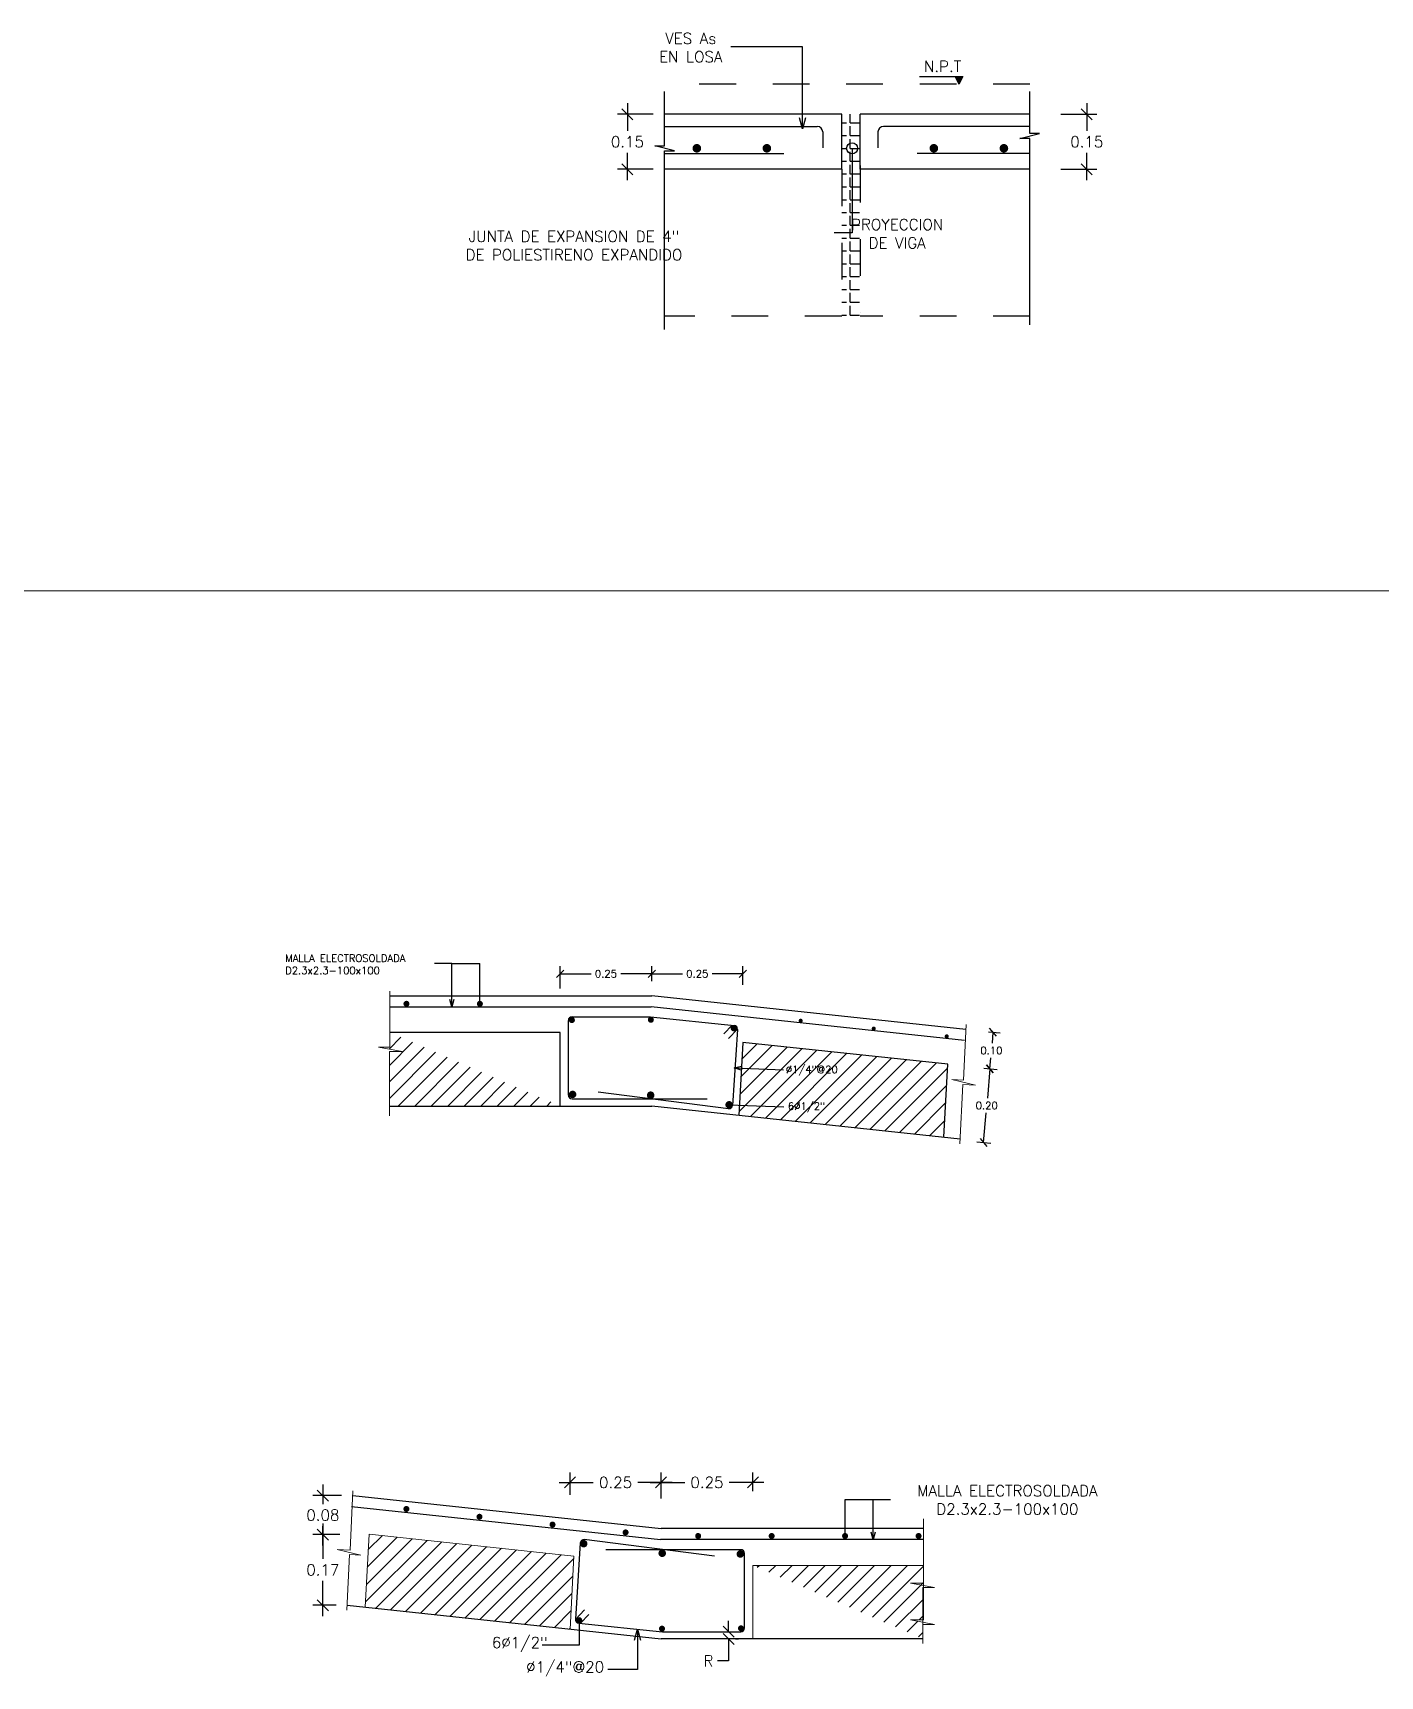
# Model space of a CAD drawing. Header units: metres. Extents: x -44 to 358, y -246 to 48.
# Drawn here: x 22.099 to 25.766, y 9.185 to 13.659 of the extents above; entities that cross this region are included whole.
import ezdxf

# ---------------------------------------------------------------- set-up
doc = ezdxf.new("R2010")
doc.units = ezdxf.units.M
doc.header["$LTSCALE"] = 0.3
doc.header["$PDMODE"] = 3
for name, pattern in [('CONTINUA', [0]), ('HIDDEN', [9.525, 6.35, -3.175]), ('HIDDEN2', [4.7625, 3.175, -1.5875])]:
    doc.linetypes.add(name, pattern=pattern)
for name, color, linetype in [('ACERO', 5, 'Continuous'), ('BORDES', 7, 'Continuous'), ('BP', 3, 'Continuous'), ('DIMTEXTO', 4, 'Continuous'), ('HATCH', 8, 'Continuous'), ('HATCH MUROS', 8, 'Continuous'), ('SECCION', 1, 'Continuous'), ('XREF1$0$MUROS', 1, 'Continuous')]:
    doc.layers.add(name, color=color, linetype=linetype)
doc.layers.add('BOVEDILLA', color=8, linetype='Continuous', lineweight=5)
doc.layers.add('VIGAS', color=1, linetype='HIDDEN', lineweight=15)
doc.styles.add('SMPLEX', font='simplex.shx')
doc.dimstyles.new('D-10', dxfattribs={"dimscale": 0.1, "dimtxt": 0.2, "dimasz": 0.2, "dimexe": 0.2, "dimexo": 0.2, "dimgap": 0.1, "dimtad": 0, "dimtih": 1, "dimtoh": 1, "dimzin": 0, "dimdsep": 46, "dimtxsty": 'SMPLEX', "dimblk1": 'OBLIQUE', "dimblk2": 'OBLIQUE', "dimsah": 1, "dimcen": 0.2, "dimclrd": 4, "dimclre": 4, "dimclrt": 4, "dimadec": 0, "dimazin": 0, "dimtfac": 1, "dimtmove": 0, "dimatfit": 3, "dimldrblk": 'OPEN30', "dimfxl": 0.6, "dimfxlon": 1, "dimtolj": 1, "dimtzin": 0, "dimarcsym": 0})
doc.dimstyles.new('D-15', dxfattribs={"dimscale": 0.15, "dimtxt": 0.2, "dimasz": 0.2, "dimexe": 0.18, "dimexo": 0.2, "dimgap": 0.1, "dimtad": 0, "dimtih": 1, "dimtoh": 1, "dimzin": 0, "dimdsep": 46, "dimtxsty": 'SMPLEX', "dimblk": 'OBLIQUE', "dimcen": 0.09, "dimdle": 0.2, "dimclrd": 4, "dimclre": 4, "dimclrt": 4, "dimadec": 0, "dimazin": 0, "dimtfac": 1, "dimtofl": 0, "dimtmove": 0, "dimatfit": 3, "dimldrblk": 'OPEN30', "dimfxl": 1, "dimtolj": 1, "dimtzin": 0, "dimarcsym": 0})
doc.dimstyles.new('DIM-10', dxfattribs={"dimscale": 0.1, "dimtxt": 0.2, "dimasz": 0.2, "dimexe": 0.2, "dimexo": 0.2, "dimgap": 0.1, "dimtad": 0, "dimtih": 1, "dimtoh": 1, "dimzin": 0, "dimdsep": 46, "dimtxsty": 'SMPLEX', "dimblk": 'OBLIQUE', "dimcen": 0.2, "dimclrd": 4, "dimclre": 4, "dimclrt": 4, "dimadec": 0, "dimazin": 0, "dimtfac": 1, "dimtmove": 0, "dimatfit": 3, "dimldrblk": 'OPEN30', "dimfxl": 0.5, "dimfxlon": 1, "dimtolj": 1, "dimtzin": 0, "dimarcsym": 0})

# ---------------------------------------------------------------- blocks, each defined once
blk = doc.blocks.new('_OBLIQUE')
at = {"color": 0, "linetype": 'ByBlock'}
blk.add_line((-0.5, -0.5), (0.5, 0.5), dxfattribs=at)
blk = doc.blocks.new('*D153')
at = {"layer": 'DEFPOINTS', "color": 0, "transparency": 16777216}
for p in [(24.6803, 10.9414), (24.6672, 10.8419), (24.7039, 10.8387)]:
    blk.add_point(p, dxfattribs=at)
at = {"layer": 'DIMTEXTO', "color": 4, "lineweight": -2, "transparency": 16777216}
for p, q in [((24.7002, 10.9397), (24.7323, 10.937)), ((24.7124, 10.9387), (24.7099, 10.9087)), ((24.6871, 10.8402), (24.7238, 10.837)), ((24.7039, 10.8387), (24.7064, 10.8687))]:
    blk.add_line(p, q, dxfattribs=at)
at = {"layer": 'DIMTEXTO', "color": 4, "lineweight": -2, "transparency": 16777216, "xscale": 0.02, "yscale": 0.02, "zscale": 0.02}
for p, rotation in [((24.7124, 10.9387), 85.11591332839409), ((24.7039, 10.8387), 265.1159133283941)]:
    blk.add_blockref('_OBLIQUE', p, dxfattribs=dict(at, rotation=rotation))
at = {"layer": 'DIMTEXTO', "color": 4, "transparency": 16777216, "insert": (24.7081, 10.8887), "char_height": 0.02, "attachment_point": 5, "style": 'SMPLEX'}
blk.add_mtext('\\A1;0.10', dxfattribs=at)
blk = doc.blocks.new('_Open30')
at = {"color": 0, "lineweight": -2}
for p, q in [((-1, 0.27), (0, 0)), ((0, 0), (-1, -0.27)), ((0, 0), (-1, 0))]:
    blk.add_line(p, q, dxfattribs=at)
blk = doc.blocks.new('*D154')
at = {"layer": 'DEFPOINTS', "color": 0, "transparency": 16777216}
for p in [(24.6672, 10.8419), (24.6482, 10.6415), (24.6867, 10.6382)]:
    blk.add_point(p, dxfattribs=at)
at = {"layer": 'DIMTEXTO', "color": 4, "lineweight": -2, "transparency": 16777216}
for p, q in [((24.6871, 10.8402), (24.7238, 10.837)), ((24.7039, 10.8387), (24.697, 10.7585)), ((24.6867, 10.6382), (24.6936, 10.7185)), ((24.6682, 10.6398), (24.7067, 10.6365))]:
    blk.add_line(p, q, dxfattribs=at)
at = {"layer": 'DIMTEXTO', "color": 4, "lineweight": -2, "transparency": 16777216, "xscale": 0.02, "yscale": 0.02, "zscale": 0.02}
for p, rotation in [((24.7039, 10.8387), 85.11591332839409), ((24.6867, 10.6382), 265.1159133283941)]:
    blk.add_blockref('_OBLIQUE', p, dxfattribs=dict(at, rotation=rotation))
at = {"layer": 'DIMTEXTO', "color": 4, "transparency": 16777216, "insert": (24.6953, 10.7385), "char_height": 0.02, "attachment_point": 5, "style": 'SMPLEX'}
blk.add_mtext('\\A1;0.20', dxfattribs=at)
blk = doc.blocks.new('*D155')
at = {"layer": 'DEFPOINTS', "color": 0, "transparency": 16777216}
for p in [(23.5338, 11.0976), (23.7835, 11.0573), (23.5338, 11.0373)]:
    blk.add_point(p, dxfattribs=at)
at = {"layer": 'DIMTEXTO', "color": 4, "lineweight": -2, "transparency": 16777216}
for p, q in [((23.5338, 11.0573), (23.5338, 11.1176)), ((23.5338, 11.0976), (23.6182, 11.0976)), ((23.7835, 11.0976), (23.6991, 11.0976)), ((23.7835, 11.0773), (23.7835, 11.1176))]:
    blk.add_line(p, q, dxfattribs=at)
at = {"layer": 'DIMTEXTO', "color": 4, "lineweight": -2, "transparency": 16777216, "xscale": 0.02, "yscale": 0.02, "zscale": 0.02, "rotation": 180}
blk.add_blockref('_OBLIQUE', (23.5338, 11.0976), dxfattribs=at)
at = {"layer": 'DIMTEXTO', "color": 4, "lineweight": -2, "transparency": 16777216, "xscale": 0.02, "yscale": 0.02, "zscale": 0.02}
blk.add_blockref('_OBLIQUE', (23.7835, 11.0976), dxfattribs=at)
at = {"layer": 'DIMTEXTO', "color": 4, "transparency": 16777216, "insert": (23.6587, 11.0976), "char_height": 0.02, "attachment_point": 5, "style": 'SMPLEX'}
blk.add_mtext('\\A1;0.25', dxfattribs=at)
blk = doc.blocks.new('*D156')
at = {"layer": 'DEFPOINTS', "color": 0, "transparency": 16777216}
for p in [(24.0315, 11.0976), (23.7835, 11.0573), (24.0315, 11.047)]:
    blk.add_point(p, dxfattribs=at)
at = {"layer": 'DIMTEXTO', "color": 4, "lineweight": -2, "transparency": 16777216}
for p, q in [((23.7835, 11.0773), (23.7835, 11.1176)), ((23.7835, 11.0976), (23.867, 11.0976)), ((24.0315, 11.0976), (23.948, 11.0976)), ((24.0315, 11.067), (24.0315, 11.1176))]:
    blk.add_line(p, q, dxfattribs=at)
at = {"layer": 'DIMTEXTO', "color": 4, "lineweight": -2, "transparency": 16777216, "xscale": 0.02, "yscale": 0.02, "zscale": 0.02, "rotation": 180}
blk.add_blockref('_OBLIQUE', (23.7835, 11.0976), dxfattribs=at)
at = {"layer": 'DIMTEXTO', "color": 4, "lineweight": -2, "transparency": 16777216, "xscale": 0.02, "yscale": 0.02, "zscale": 0.02}
blk.add_blockref('_OBLIQUE', (24.0315, 11.0976), dxfattribs=at)
at = {"layer": 'DIMTEXTO', "color": 4, "transparency": 16777216, "insert": (23.9075, 11.0976), "char_height": 0.02, "attachment_point": 5, "style": 'SMPLEX'}
blk.add_mtext('\\A1;0.25', dxfattribs=at)
blk = doc.blocks.new('*D157')
at = {"layer": 'DEFPOINTS', "color": 0, "transparency": 16777216}
for p in [(24.0587, 9.7127), (23.809, 9.6386), (24.0587, 9.6586)]:
    blk.add_point(p, dxfattribs=at)
at = {"layer": 'DIMTEXTO', "color": 4, "lineweight": -2, "transparency": 16777216}
for p, q in [((23.779, 9.7127), (23.8731, 9.7127)), ((23.809, 9.6686), (23.809, 9.7397)), ((24.0887, 9.7127), (23.9945, 9.7127)), ((24.0587, 9.6886), (24.0587, 9.7397))]:
    blk.add_line(p, q, dxfattribs=at)
at = {"layer": 'DIMTEXTO', "color": 4, "lineweight": -2, "transparency": 16777216, "xscale": 0.03, "yscale": 0.03, "zscale": 0.03}
for p, rotation in [((23.809, 9.7127), 179.9999999999996), ((24.0587, 9.7127), 359.9999999999996)]:
    blk.add_blockref('_OBLIQUE', p, dxfattribs=dict(at, rotation=rotation))
at = {"layer": 'DIMTEXTO', "color": 4, "transparency": 16777216, "insert": (23.9338, 9.7127), "char_height": 0.03, "attachment_point": 5, "style": 'SMPLEX'}
blk.add_mtext('\\A1;0.25', dxfattribs=at)
blk = doc.blocks.new('*D158')
at = {"layer": 'DEFPOINTS', "color": 0, "transparency": 16777216}
for p in [(23.561, 9.7127), (23.561, 9.6489), (23.809, 9.6386)]:
    blk.add_point(p, dxfattribs=at)
at = {"layer": 'DIMTEXTO', "color": 4, "lineweight": -2, "transparency": 16777216}
for p, q in [((23.531, 9.7127), (23.6243, 9.7127)), ((23.561, 9.6789), (23.561, 9.7397)), ((23.839, 9.7127), (23.7457, 9.7127)), ((23.809, 9.6686), (23.809, 9.7397))]:
    blk.add_line(p, q, dxfattribs=at)
at = {"layer": 'DIMTEXTO', "color": 4, "lineweight": -2, "transparency": 16777216, "xscale": 0.03, "yscale": 0.03, "zscale": 0.03}
for p, rotation in [((23.561, 9.7127), 179.9999999999996), ((23.809, 9.7127), 359.9999999999996)]:
    blk.add_blockref('_OBLIQUE', p, dxfattribs=dict(at, rotation=rotation))
at = {"layer": 'DIMTEXTO', "color": 4, "transparency": 16777216, "insert": (23.685, 9.7127), "char_height": 0.03, "attachment_point": 5, "style": 'SMPLEX'}
blk.add_mtext('\\A1;0.25', dxfattribs=at)
blk = doc.blocks.new('*D512')
at = {"layer": 'DEFPOINTS', "color": 0, "transparency": 16777216}
for p in [(23.9811, 9.3063), (23.9811, 9.2869), (23.9927, 9.2869)]:
    blk.add_point(p, dxfattribs=at)
at = {"layer": 'DIMTEXTO', "color": 4, "lineweight": -2, "transparency": 16777216}
for p, q in [((23.9927, 9.3063), (23.9927, 9.3363)), ((24.0111, 9.3063), (24.0197, 9.3063)), ((23.9927, 9.2869), (23.9927, 9.2269)), ((24.0111, 9.2869), (24.0197, 9.2869)), ((23.9927, 9.2269), (23.9627, 9.2269))]:
    blk.add_line(p, q, dxfattribs=at)
at = {"layer": 'DIMTEXTO', "color": 4, "lineweight": -2, "transparency": 16777216, "xscale": 0.03, "yscale": 0.03, "zscale": 0.03}
for p, rotation in [((23.9927, 9.3063), 270), ((23.9927, 9.2869), 90)]:
    blk.add_blockref('_OBLIQUE', p, dxfattribs=dict(at, rotation=rotation))
at = {"layer": 'DIMTEXTO', "color": 4, "transparency": 16777216, "insert": (23.9377, 9.2269), "char_height": 0.03, "attachment_point": 5, "style": 'SMPLEX'}
blk.add_mtext('\\A1;R', dxfattribs=at)
blk = doc.blocks.new('*D513')
at = {"layer": 'DEFPOINTS', "color": 0, "transparency": 16777216}
for p in [(22.9693, 9.6767), (22.8881, 9.5709), (22.9645, 9.5709)]:
    blk.add_point(p, dxfattribs=at)
at = {"layer": 'DIMTEXTO', "color": 4, "lineweight": -2, "transparency": 16777216}
for p, q in [((22.9393, 9.6767), (22.8611, 9.6767)), ((22.8881, 9.7067), (22.8881, 9.6538)), ((22.8881, 9.5409), (22.8881, 9.5938)), ((22.9345, 9.5709), (22.8611, 9.5709))]:
    blk.add_line(p, q, dxfattribs=at)
at = {"layer": 'DIMTEXTO', "color": 4, "lineweight": -2, "transparency": 16777216, "xscale": 0.03, "yscale": 0.03, "zscale": 0.03}
for p, rotation in [((22.8881, 9.6767), 90), ((22.8881, 9.5709), 270)]:
    blk.add_blockref('_OBLIQUE', p, dxfattribs=dict(at, rotation=rotation))
at = {"layer": 'DIMTEXTO', "color": 4, "transparency": 16777216, "insert": (22.8881, 9.6238), "char_height": 0.03, "attachment_point": 5, "style": 'SMPLEX'}
blk.add_mtext('\\A1;0.08', dxfattribs=at)
blk = doc.blocks.new('*D514')
at = {"layer": 'DEFPOINTS', "color": 0, "linetype": 'CONTINUA', "transparency": 16777216}
for p in [(22.9645, 9.5709), (22.8881, 9.3783), (22.9542, 9.3783)]:
    blk.add_point(p, dxfattribs=at)
at = {"layer": 'DIMTEXTO', "color": 4, "linetype": 'CONTINUA', "lineweight": -2, "transparency": 16777216}
for p, q in [((22.8881, 9.6009), (22.8881, 9.5046)), ((22.9345, 9.5709), (22.8611, 9.5709)), ((22.8881, 9.3483), (22.8881, 9.4446)), ((22.9242, 9.3783), (22.8611, 9.3783))]:
    blk.add_line(p, q, dxfattribs=at)
at = {"layer": 'DIMTEXTO', "color": 4, "linetype": 'CONTINUA', "lineweight": -2, "transparency": 16777216, "xscale": 0.03, "yscale": 0.03, "zscale": 0.03}
for p, rotation in [((22.8881, 9.5709), 90), ((22.8881, 9.3783), 270)]:
    blk.add_blockref('_OBLIQUE', p, dxfattribs=dict(at, rotation=rotation))
at = {"layer": 'DIMTEXTO', "color": 4, "linetype": 'CONTINUA', "transparency": 16777216, "insert": (22.8881, 9.4746), "char_height": 0.03, "attachment_point": 5, "style": 'SMPLEX'}
blk.add_mtext('\\A1;0.17', dxfattribs=at)
blk = doc.blocks.new('*D387')
at = {"layer": 'DEFPOINTS', "color": 0, "linetype": 'Continuous', "transparency": 16777216}
for p in [(23.8177, 13.4372), (23.7171, 13.2872), (23.8177, 13.2872)]:
    blk.add_point(p, dxfattribs=at)
at = {"layer": 'DIMTEXTO', "color": 4, "linetype": 'Continuous', "lineweight": -2, "transparency": 16777216}
for p, q in [((23.7171, 13.4672), (23.7171, 13.3922)), ((23.7877, 13.4372), (23.6901, 13.4372)), ((23.7171, 13.2572), (23.7171, 13.3322)), ((23.7877, 13.2872), (23.6901, 13.2872))]:
    blk.add_line(p, q, dxfattribs=at)
at = {"layer": 'DIMTEXTO', "color": 4, "linetype": 'Continuous', "lineweight": -2, "transparency": 16777216, "xscale": 0.03, "yscale": 0.03, "zscale": 0.03}
for p, rotation in [((23.7171, 13.4372), 90), ((23.7171, 13.2872), 270)]:
    blk.add_blockref('_OBLIQUE', p, dxfattribs=dict(at, rotation=rotation))
at = {"layer": 'DIMTEXTO', "color": 4, "linetype": 'Continuous', "transparency": 16777216, "insert": (23.7171, 13.3622), "char_height": 0.03, "attachment_point": 5, "style": 'SMPLEX'}
blk.add_mtext('\\A1;0.15', dxfattribs=at)
blk = doc.blocks.new('*D388')
at = {"layer": 'DEFPOINTS', "color": 0, "linetype": 'Continuous', "transparency": 16777216}
for p in [(24.8672, 13.4372), (24.8672, 13.2872), (24.9678, 13.2872)]:
    blk.add_point(p, dxfattribs=at)
at = {"layer": 'DIMTEXTO', "color": 4, "linetype": 'Continuous', "lineweight": -2, "transparency": 16777216}
for p, q in [((24.9678, 13.4672), (24.9678, 13.3922)), ((24.8972, 13.4372), (24.9948, 13.4372)), ((24.9678, 13.2572), (24.9678, 13.3322)), ((24.8972, 13.2872), (24.9948, 13.2872))]:
    blk.add_line(p, q, dxfattribs=at)
at = {"layer": 'DIMTEXTO', "color": 4, "linetype": 'Continuous', "lineweight": -2, "transparency": 16777216, "xscale": 0.03, "yscale": 0.03, "zscale": 0.03}
for p, rotation in [((24.9678, 13.4372), 90), ((24.9678, 13.2872), 270)]:
    blk.add_blockref('_OBLIQUE', p, dxfattribs=dict(at, rotation=rotation))
at = {"layer": 'DIMTEXTO', "color": 4, "linetype": 'Continuous', "transparency": 16777216, "insert": (24.9678, 13.3622), "char_height": 0.03, "attachment_point": 5, "style": 'SMPLEX'}
blk.add_mtext('\\A1;0.15', dxfattribs=at)

msp = doc.modelspace()

# ---------------------------------------------------------------- hatches: boundary and pattern name
at = {"layer": 'HATCH'}
msp.add_hatch(color=256, dxfattribs=at).paths.add_polyline_path([(24.6299827, 13.5394187), (24.6096238, 13.5394187), (24.6198032, 13.5193223)])
at = {"layer": 'HATCH MUROS', "lineweight": -3}
h = msp.add_hatch(dxfattribs=at)
h.set_pattern_fill('ANGLE', color=256, scale=0.005)
h.set_pattern_definition([(0, (-876.113012, -225.158566), (0, 0.034925), [0.0254, -0.009525]), (90, (-876.113012, -225.158566), (-0.034925, 2e-18), [0.0254, -0.009525])])
h.paths.add_polyline_path([(24.3005202, 13.4371647), (24.3505202, 13.4371647), (24.3505202, 12.8882236), (24.3005202, 12.8882236)])
at = {"layer": 'HATCH MUROS', "linetype": 'CONTINUA'}
h = msp.add_hatch(dxfattribs=at)
h.set_pattern_fill('ANSI31', color=256, scale=0.01)
h.set_pattern_definition([(45, (18.824313, 3.59459), (-0.02245064, 0.02245064), [])])
h.paths.add_polyline_path([(23.5338326, 10.9373342), (23.0708256, 10.9373342), (23.0708256, 10.8978635), (23.0393373, 10.8978635), (23.104353, 10.8855827), (23.0692895, 10.8855827), (23.0692895, 10.7373342), (23.5338326, 10.7373342)])
h.paths.add_polyline_path([(24.589049, 10.8509195), (24.0315116, 10.9105304), (24.0209638, 10.7119431), (24.5785011, 10.6523322)])
edge = h.paths.add_edge_path()
edge.add_line((23.5338326, 10.7373342), (23.5338326, 10.9373342))
edge.add_line((23.5338326, 10.9373342), (23.0708256, 10.9373342))
h.paths.add_polyline_path([(24.1491349, 10.7133266), (24.2591349, 10.7133266), (24.2591349, 10.7538028), (24.1491349, 10.7538028)], flags=24)
h.paths.add_polyline_path([(24.1434947, 10.8134498), (24.2963518, 10.8134498), (24.2963518, 10.853926), (24.1434947, 10.853926)], flags=24)
h = msp.add_hatch(dxfattribs=at)
h.set_pattern_fill('ANSI31', color=256, scale=0.01)
h.set_pattern_definition([(45, (18.824313, 2.738005), (-0.02245064, 0.02245064), [])])
h.paths.add_polyline_path([(23.5715242, 9.5122992), (23.0139868, 9.5719102), (23.003439, 9.3733229), (23.5609763, 9.313712)])
h = msp.add_hatch(dxfattribs=at)
h.set_pattern_fill('ANSI31', color=256, scale=0.01)
h.set_pattern_definition([(45, (16.537605, 2.39761), (-0.02245064, 0.02245064), [])])
h.paths.add_polyline_path([(24.0586554, 9.2869081), (24.5216624, 9.2869081), (24.5216624, 9.3263789), (24.5531506, 9.3263789), (24.488135, 9.3386597), (24.5231984, 9.3386597), (24.5231984, 9.4869081), (24.0586554, 9.4869081)])
edge = h.paths.add_edge_path()
edge.add_line((24.0586554, 9.4869081), (24.0586554, 9.2869081))
edge.add_line((24.0586554, 9.2869081), (24.5216624, 9.2869081))

# ---------------------------------------------------------------- linework, layer by layer
at = {"color": 4}
for p, q in [((24.5124096, 13.5394187), (24.6299827, 13.5394187)), ((24.6096238, 13.5394187), (24.6198032, 13.5193223)), ((24.6299827, 13.5394187), (24.6198032, 13.5193223))]:
    msp.add_line(p, q, dxfattribs=at)
at = {"color": 8, "linetype": 'CONTINUA', "lineweight": 0, "ltscale": 5}
msp.add_line((29.75, 12.1398128), (20.25, 12.1398128), dxfattribs=at)
at = {"layer": 'ACERO'}
for p, q in [((23.8177453, 13.4038706), (24.2339057, 13.4038706)), ((24.2489057, 13.3888706), (24.2489057, 13.3454589)), ((24.3993634, 13.3888706), (24.3993634, 13.3454589)), ((24.8129634, 13.4038706), (24.4143634, 13.4038706)), ((23.8177453, 13.3304589), (24.1426614, 13.3304589)), ((24.8129634, 13.3304589), (24.5056078, 13.3304589)), ((23.0708256, 11.0073342), (23.781883, 11.0073342)), ((24.635138, 10.9161057), (23.781883, 11.0073342)), ((23.556504, 10.7671355), (23.556504, 10.9703883)), ((23.566504, 10.9803883), (23.7800833, 10.9803883)), ((23.7800833, 10.9803883), (24.007924, 10.9569771)), ((24.0025765, 10.9575306), (23.9798619, 10.933709)), ((24.0167454, 10.9466743), (23.9920805, 10.9208074)), ((24.0168042, 10.9459707), (24.0037154, 10.7386791)), ((23.566504, 10.7571355), (23.9344603, 10.7571355)), ((23.992709, 10.7297989), (23.6378806, 10.7747227)), ((22.9661579, 9.646853), (23.8074065, 9.5569081)), ((24.5231984, 9.5569081), (23.8074065, 9.5569081)), ((23.5757426, 9.340022), (23.6004074, 9.3658889)), ((23.5899115, 9.3291657), (23.6126261, 9.3529873))]:
    msp.add_line(p, q, dxfattribs=at)
for points, const_width in [([(23.9003525, 13.3444213, 1), (23.9120525, 13.3444213, 1)], 0.0117), ([(24.0909895, 13.3444213, 1), (24.1026895, 13.3444213, 1)], 0.0117), ([(24.5572796, 13.3444213, -1), (24.5455796, 13.3444213, -1)], 0.0117), ([(24.7479167, 13.3444213, -1), (24.7362167, 13.3444213, -1)], 0.0117), ([(23.1115785, 11.0155862, 1), (23.1197385, 11.0155862, 1)], 0.00816), ([(23.3115785, 11.0155862, 1), (23.3197385, 11.0155862, 1)], 0.00816), ([(23.561978, 10.9712197, 1), (23.570138, 10.9712197, 1)], 0.00816), ([(23.7769412, 10.9719763, 1), (23.7851012, 10.9719763, 1)], 0.00816), ([(24.1916754, 10.9694238, -1), (24.1861314, 10.9694238, -1)], 0.005544), ([(24.0023672, 10.948904, 1), (24.0105272, 10.948904, 1)], 0.00816), ([(24.390542, 10.9481613, -1), (24.384998, 10.9481613, -1)], 0.005544), ([(24.5894085, 10.9268988, -1), (24.5838645, 10.9268988, -1)], 0.005544), ([(23.5628484, 10.7688891, 1), (23.5730484, 10.7688891, 1)], 0.0102), ([(23.7754374, 10.7667867, 1), (23.7856374, 10.7667867, 1)], 0.0102), ([(23.9890771, 10.7406897, 1), (23.9992771, 10.7406897, 1)], 0.0102), ([(23.1115785, 9.6404053, 1), (23.1197385, 9.6404053, 1)], 0.00816), ([(23.3104451, 9.6191429, 1), (23.3186051, 9.6191429, 1)], 0.00816), ([(23.5093116, 9.5978804, 1), (23.5174716, 9.5978804, 1)], 0.00816), ([(23.7081782, 9.5766179, 1), (23.7163382, 9.5766179, 1)], 0.00816), ([(23.9057211, 9.5669152, 1), (23.9138811, 9.5669152, 1)], 0.00816), ([(24.1057211, 9.5669152, 1), (24.1138811, 9.5669152, 1)], 0.00816), ([(24.3057211, 9.5669152, 1), (24.3138811, 9.5669152, 1)], 0.00816), ([(24.5057211, 9.5669152, 1), (24.5138811, 9.5669152, 1)], 0.00816), ([(23.6034109, 9.5460065, 1), (23.5932109, 9.5460065, 1)], 0.0102), ([(23.8170506, 9.5199095, 1), (23.8068506, 9.5199095, 1)], 0.0102), ([(24.0296395, 9.5178072, 1), (24.0194395, 9.5178072, 1)], 0.0102), ([(23.5901207, 9.3377922, 1), (23.5819607, 9.3377922, 1)], 0.00816), ([(23.8155468, 9.31472, 1), (23.8073868, 9.31472, 1)], 0.00816), ([(24.03051, 9.3154766, 1), (24.02235, 9.3154766, 1)], 0.00816)]:
    msp.add_lwpolyline(points, format="xyb", close=True, dxfattribs=dict(at, const_width=const_width))
msp.add_lwpolyline([(23.9546074, 9.5119736), (23.599779, 9.5568973, 0.414213562), (23.5887725, 9.5480171), (23.5756837, 9.3407256, 0.414213562), (23.5845639, 9.3297191), (23.8124047, 9.3063079), (24.025984, 9.3063079, 0.414213562), (24.035984, 9.3163079), (24.035984, 9.5195608, 0.414213562), (24.025984, 9.5295608), (23.6580276, 9.5295608)], format="xyb", dxfattribs=at)
for centre, radius, start, end in [((24.2339057, 13.3888706), 0.015, 0, 90), ((24.4143634, 13.3888706), 0.015, 90, 180), ((23.566504, 10.9703883), 0.01, 90, 180), ((24.0068609, 10.9470338), 0.01, 353.8972203, 83.8972203), ((23.566504, 10.7671355), 0.01, 180, 270), ((23.9937721, 10.7397423), 0.01, 263.8972203, 353.8972203)]:
    msp.add_arc(centre, radius, start, end, dxfattribs=at)
at = {"layer": 'BORDES', "color": 1}
for p, q in [((24.3005202, 13.4371647), (23.8177453, 13.4371647)), ((24.3005202, 13.2871647), (24.3005202, 13.4371647)), ((24.8129634, 13.4371647), (24.3505202, 13.4371647)), ((24.3505202, 13.2871647), (24.3505202, 13.4371647)), ((24.3005202, 13.2871647), (23.8177453, 13.2871647)), ((24.8129634, 13.2871647), (24.3505202, 13.2871647))]:
    msp.add_line(p, q, dxfattribs=at)
at = {"layer": 'BOVEDILLA', "linetype": 'CONTINUA'}
for points in [[(23.003439, 9.3733229), (23.5609763, 9.313712), (23.5715242, 9.5122992), (23.0139868, 9.5719102), (23.003439, 9.3733229)], [(24.0586554, 9.2869081), (24.5216624, 9.2869081), (24.5216624, 9.3263789), (24.5531506, 9.3263789), (24.488135, 9.3386597), (24.5231984, 9.3386597), (24.5231984, 9.4869081), (24.0586554, 9.4869081), (24.0586554, 9.2869081)]]:
    msp.add_lwpolyline(points, close=True, dxfattribs=at)
for points in [[(24.0586554, 9.4869081), (24.0586554, 9.2869081)], [(24.0586554, 9.2869081), (24.5216624, 9.2869081)]]:
    msp.add_lwpolyline(points, dxfattribs=at)
at = {"layer": 'BP'}
for points in [[(23.8177453, 12.8512752), (23.8177453, 13.3373095), (23.8452568, 13.3373095), (23.7919899, 13.3507925), (23.8177453, 13.3507925), (23.8177453, 13.4987116)], [(23.8177453, 12.8512752), (23.8177453, 13.3373095), (23.8452568, 13.3373095), (23.7919899, 13.3507925), (23.8177453, 13.3507925), (23.8177453, 13.4987116)], [(24.8129634, 12.86371), (24.8129634, 13.371476), (24.7854519, 13.371476), (24.8387188, 13.3849589), (24.8129634, 13.3849589), (24.8129634, 13.4987116)], [(24.8129634, 12.86371), (24.8129634, 13.371476), (24.7854519, 13.371476), (24.8387188, 13.3849589), (24.8129634, 13.3849589), (24.8129634, 13.4987116)]]:
    msp.add_lwpolyline(points, dxfattribs=at)
at = {"layer": 'DIMTEXTO'}
for p, q in [((23.2396086, 11.1248739), (23.3157443, 11.1248739)), ((23.3157443, 11.0161885), (23.3157443, 11.1248739)), ((23.9941771, 10.7406897), (24.1434269, 10.7353741))]:
    msp.add_line(p, q, dxfattribs=at)
at = {"layer": 'DIMTEXTO', "color": 8, "linetype": 'CONTINUA', "ltscale": 0.01}
for points in [[(23.5338326, 10.7373342), (23.5338326, 10.9373342), (23.0708256, 10.9373342)], [(24.5785011, 10.6523322), (24.589049, 10.8509195), (24.0315116, 10.9105304), (24.0209568, 10.7118117)]]:
    msp.add_lwpolyline(points, dxfattribs=at)
at = {"layer": 'DIMTEXTO'}
for points in [[(24.309755, 9.5569081), (24.309755, 9.6665613), (24.3858906, 9.6665613)], [(23.5860407, 9.3377922), (23.5860407, 9.2701112), (23.4847873, 9.2701112)]]:
    msp.add_lwpolyline(points, dxfattribs=at)
at = {"layer": 'SECCION', "color": 1, "linetype": 'Continuous'}
for p, q in [((23.0708256, 11.0373342), (23.7834822, 11.0373342)), ((24.6383274, 10.9459357), (23.7834822, 11.0373342)), ((23.0692895, 10.7373342), (23.7834822, 10.7373342)), ((24.6231407, 10.6475594), (23.7834822, 10.7373342)), ((22.9693473, 9.6766829), (23.8090057, 9.5869081)), ((24.5231984, 9.5869081), (23.8090057, 9.5869081)), ((22.9541605, 9.3783067), (23.8090057, 9.2869081)), ((24.5216624, 9.2869081), (23.8090057, 9.2869081))]:
    msp.add_line(p, q, dxfattribs=at)
at = {"layer": 'VIGAS', "color": 3, "linetype": 'Continuous'}
for points in [[(23.0708256, 11.0495615), (23.0708256, 10.8978635), (23.0393373, 10.8978635), (23.104353, 10.8855827), (23.0692895, 10.8855827), (23.0692895, 10.7103066)], [(24.6389354, 10.9592262), (24.6320033, 10.8076867), (24.6005479, 10.8091256), (24.6649345, 10.7938867), (24.6299077, 10.795489), (24.6225196, 10.6339829)], [(22.9535526, 9.3650161), (22.9604847, 9.5165556), (22.99194, 9.5151167), (22.9275535, 9.5303557), (22.9625803, 9.5287534), (22.9699683, 9.6902595)], [(24.5216624, 9.2746809), (24.5216624, 9.4263789), (24.5531506, 9.4263789), (24.488135, 9.4386597), (24.5231984, 9.4386597), (24.5231984, 9.6139357)]]:
    msp.add_lwpolyline(points, dxfattribs=at)
at = {"layer": 'XREF1$0$MUROS', "color": 8, "linetype": 'HIDDEN2', "ltscale": 0.001}
for p, q in [((24.8129634, 13.5193223), (23.8177453, 13.5193223)), ((24.3005202, 13.2871647), (24.3005202, 12.8871647)), ((24.3505202, 13.2971647), (24.3505202, 12.8971647)), ((24.3005202, 12.8871647), (23.8177453, 12.8871647)), ((24.8129634, 12.8871647), (24.3505202, 12.8871647))]:
    msp.add_line(p, q, dxfattribs=at)

# ---------------------------------------------------------------- texts
at = {"color": 4, "char_height": 0.03, "attachment_point": 5, "style": 'SMPLEX'}
for s, insert in [('VES As \\PEN LOSA', (23.8897035, 13.6186201)), ('{\\fRomanS|b1|i0|c0|p2;N.P.T}', (24.5752381, 13.5672437)), ('PROYECCION\\PDE VIGA', (24.4514159, 13.1117627)), ('JUNTA DE EXPANSION DE 4" \\PDE POLIESTIRENO EXPANDIDO', (23.5716227, 13.0794837)), ('MALLA ELECTROSOLDADA\\PD2.3x2.3-100x100', (24.7515219, 9.665059)), ('6%%C1/2"', (23.4240794, 9.2719207)), ('%%C1/4"@20', (23.5477345, 9.2054098))]:
    msp.add_mtext(s, dxfattribs=dict(at, insert=insert))
at = {"layer": 'DIMTEXTO', "color": 4, "linetype": 'Continuous', "char_height": 0.02, "attachment_point": 4, "style": 'SMPLEX'}
for s, insert in [('MALLA ELECTROSOLDADA\\PD2.3x2.3-100x100', (22.7854897, 11.1229139)), ('%%C1/4"@20', (24.1484947, 10.8336879)), ('6%%C1/2"', (24.1541349, 10.7335647))]:
    msp.add_mtext(s, dxfattribs=dict(at, insert=insert))

# ---------------------------------------------------------------- dimensions: what is measured, and where the dimension line sits
at = {"layer": 'DIMTEXTO', "linetype": 'Continuous'}
for base, p1, p2, picture, middle in [((23.7170929, 13.2871647), (23.8177453, 13.4371647), (23.8177453, 13.2871647), '*D387', (23.7170929, 13.3621647)), ((24.9678145, 13.2871647), (24.8671622, 13.4371647), (24.8671622, 13.2871647), '*D388', (24.9678145, 13.3621647))]:
    dim = msp.add_linear_dim(base=base, p1=p1, p2=p2, angle=90, dimstyle='D-15', dxfattribs=at)
    dim.commit()
    dim.dimension.update_dxf_attribs({"geometry": picture, "text_midpoint": middle})
at = {"layer": 'DIMTEXTO'}
for base, p2, dimstyle, picture, middle in [((23.5338326, 11.0976021), (23.5338326, 11.0373342), 'D-10', '*D155', (23.6586574, 11.0976021)), ((24.0315116, 11.0976021), (24.0315116, 11.0470114), 'DIM-10', '*D156', (23.9074969, 11.0976021))]:
    dim = msp.add_linear_dim(base=base, p1=(23.7834822, 11.0573342), p2=p2, dimstyle=dimstyle, dxfattribs=at)
    dim.commit()
    dim.dimension.update_dxf_attribs({"geometry": picture, "text_midpoint": middle})
for base, p1, p2, angle, dimstyle, picture, middle in [((24.7038707, 10.8387256), (24.6803072, 10.9414473), (24.6672066, 10.8418585), 85.1159133, 'DIM-10', '*D153', (24.7081423, 10.8887147)), ((24.6867343, 10.6381829), (24.6672066, 10.8418585), (24.6482345, 10.6414727), 85.1159133, 'DIM-10', '*D154', (24.6953025, 10.7384542)), ((23.5609763, 9.7126832), (23.8090057, 9.6385729), (23.5609763, 9.6488957), 180, 'D-15', '*D158', (23.684991, 9.7126832)), ((24.0586554, 9.7126832), (23.8090057, 9.6385729), (24.0586554, 9.6585729), 180, 'D-15', '*D157', (23.9338306, 9.7126832))]:
    dim = msp.add_linear_dim(base=base, p1=p1, p2=p2, angle=angle, dimstyle=dimstyle, dxfattribs=at)
    dim.commit()
    dim.dimension.update_dxf_attribs({"geometry": picture, "text_midpoint": middle})
dim = msp.add_linear_dim(base=(22.8880643, 9.5709173), p1=(22.9693473, 9.6766829), p2=(22.9645091, 9.5709173), angle=90, text='0.08', dimstyle='D-15', dxfattribs=at)
dim.commit()
dim.dimension.update_dxf_attribs({"geometry": '*D513', "text_midpoint": (22.8880643, 9.6238001)})
at = {"layer": 'DIMTEXTO', "linetype": 'CONTINUA'}
dim = msp.add_linear_dim(base=(22.8880643, 9.3783067), p1=(22.9645091, 9.5709173), p2=(22.9541605, 9.3783067), angle=90, text='0.17', dimstyle='D-15', override={"dimtmove": 1}, dxfattribs=at)
dim.commit()
dim.dimension.update_dxf_attribs({"geometry": '*D514', "text_midpoint": (22.8880643, 9.474612)})
at = {"layer": 'DIMTEXTO'}
dim = msp.add_linear_dim(base=(23.9927179, 9.2869081), p1=(23.9810909, 9.3063079), p2=(23.9810909, 9.2869081), angle=90, text='R', dimstyle='D-15', dxfattribs=at)
dim.commit()
dim.dimension.update_dxf_attribs({"geometry": '*D512', "text_midpoint": (23.9377179, 9.2269081), "dimtype": 160})

# ---------------------------------------------------------------- leaders
at = {"color": 1}
msp.add_leader([(24.1937145, 13.3971647), (24.1937145, 13.6210408), (23.9989768, 13.6210408)], dimstyle='D-15', dxfattribs=at)
at = {"layer": 'DIMTEXTO', "lineweight": -3}
msp.add_leader([(24.32896, 13.3443366), (24.32896, 13.1142358), (24.2803651, 13.1142358)], dimstyle='D-15', override={"dimgap": 0.1, "dimtad": 0, "dimldrblk": 'DotBlank'}, dxfattribs=at)
at = {"layer": 'DIMTEXTO'}
for points, dimstyle in [([(23.2396086, 11.0071705), (23.2396086, 11.1248739), (23.1920325, 11.1248739)], 'DIM-10'), ([(24.0073888, 10.8414191), (24.1422098, 10.8361157)], 'DIM-10'), ([(24.3858906, 9.5569081), (24.3858906, 9.6665613), (24.4334668, 9.6665613)], 'DIM-10'), ([(23.7448298, 9.3132514), (23.7445817, 9.2030839), (23.6643055, 9.2030839)], 'D-15')]:
    msp.add_leader(points, dimstyle=dimstyle, dxfattribs=at)

doc.saveas('drawing.dxf')
